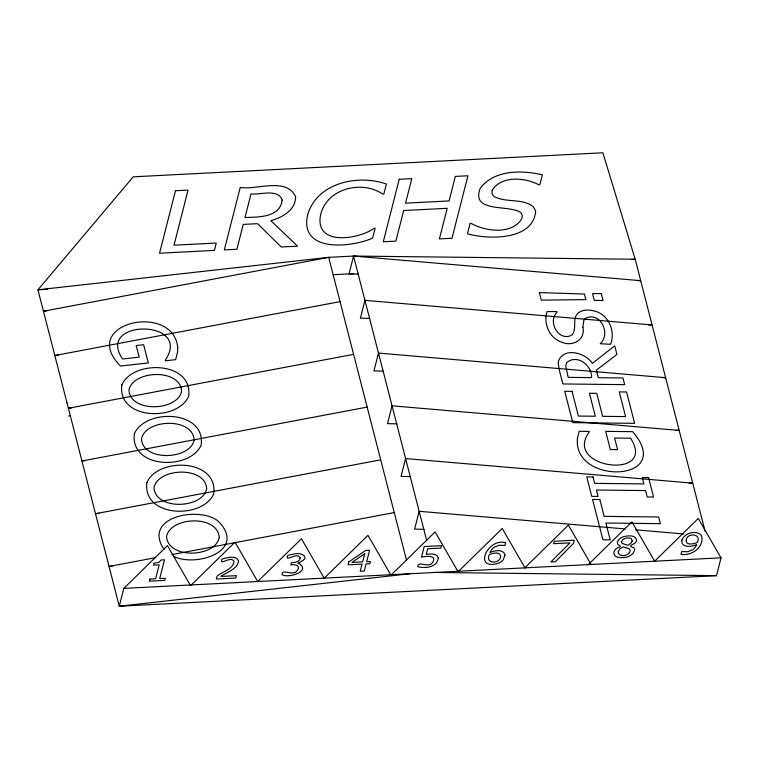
<?xml version="1.0" encoding="UTF-8"?>
<svg xmlns="http://www.w3.org/2000/svg" width="759" height="759" viewBox="0 0 759 759"><rect width="100%" height="100%" fill="white"/><g stroke="black" fill="none" stroke-linecap="round" stroke-linejoin="round"><path stroke-width="1.14" d="M123.812 588.386L119.267 606.213L716.505 575.645L721.05 557.818L123.812 588.386L167.464 545.607L190.177 584.99M705.111 531.309L635.188 259.246L353.552 256.058L349.007 273.895L358.457 274.113M191.344 584.923L234.996 542.154L257.699 581.527L301.456 538.748L324.159 578.13M324.33 578.121L367.982 535.342L390.686 574.724M391.473 574.686L435.116 531.907L457.829 571.29M458.607 571.252L502.259 528.473L524.972 567.855M524.754 567.865L568.406 525.086L591.119 564.468M588.272 564.611L631.924 521.841L654.628 561.214L698.28 518.444L720.993 557.818M340.051 301.627L54.838 355.525L58.367 355.07M353.609 354.358L68.395 408.257L71.915 407.801M367.157 407.09L81.944 460.988L85.473 460.542M380.714 459.831L95.501 513.72L99.021 513.274M155.614 557.656L109.049 566.461L112.579 566.005M171.913 554.582L394.263 512.562M46.982 310.782L43.453 311.237L328.666 257.339L353.552 256.058L640.691 280.669L637.152 280.583M409.993 573.738L119.267 606.213L37.95 289.815L133.223 176.828L602.883 152.787L635.188 259.246L631.64 259.426M47.409 289.331L37.95 289.815L328.666 257.339L406.492 560.142M333.173 274.701L353.741 273.648M66.318 402.735L66.963 402.697M68.756 415.998L70.359 415.923M434.879 572.466L716.505 575.645M369.842 318.401L360.392 318.182L364.937 300.355L652.076 324.956L648.537 324.871M383.399 371.132L373.95 370.914L378.494 353.087L665.634 377.688L662.085 377.612M396.948 423.864L387.498 423.645L392.042 405.818L679.182 430.419L675.643 430.344M410.505 476.605L401.056 476.377L405.6 458.55L692.739 483.16L689.191 483.075M424.053 529.336L414.604 529.118L419.148 511.291L625.093 528.938M635.681 529.839L683.925 533.975M173.564 556.309C196.258 567.817 248.06 550.484 217.861 520.902C198.716 505.883 141.961 516.907 164.067 549.478M353.552 256.058L426.719 540.74M618.3 551.546L618.291 553.245C620.919 557.827 630.065 555.455 630.245 550.209L628.974 548.643L623.054 546.897L619.885 548.928L618.3 551.546M577.419 438.341C572.732 485.921 676.241 482.107 632.664 431.672L605.682 431.368L610.35 449.556L617.579 449.641L614.6 438.057L630.587 438.237C657.844 480.58 562.191 468.588 589.269 431.956L589.126 431.387L579.202 431.273L577.419 438.341M177.71 347.546L177.559 352.129L175.661 359.652L165.415 360.8L165.272 360.221C193.346 318.856 94.761 318.78 122.673 358.988L139.172 357.147L136.193 345.563L143.65 344.728L148.328 362.916L120.472 366.028C77.75 322.755 173.536 301.883 177.71 347.546M492.164 190.177L492.05 193.716L493.729 196.353C505.892 203.118 522.069 197.833 533.406 206.837L535.655 211.106C533.321 240.669 488.018 239.711 467.44 233.781L470.096 223.374L470.988 223.326C485.513 231.495 512.173 235.1 521.993 218.393L522.154 215.044L520.74 212.454C508.957 204.361 470.248 213.27 480.343 188.061C494.536 169.703 521.746 170.016 542.381 174.817L539.848 184.76L538.89 184.807C524.915 177.445 501.699 175.357 492.164 190.177M582.865 327.3C585.853 339.994 572.134 347.005 561.755 342.195C549.402 338.163 543.121 323.543 547.097 311.513L556.935 311.626L557.068 312.129C547.173 321.968 558.956 342.423 572.153 334.899C576.565 329.406 573.054 321.484 576.195 315.364C580.246 309.036 588.993 309.349 595.398 311.304C608.993 315.184 615.53 331.522 610.625 344.301L600.208 343.713C611.327 333.666 600.246 310.953 585.379 318.391L583.851 320.289L582.865 327.3M634.638 549.136C634.021 557.049 623.148 558.909 616.868 556.954C614.05 556.148 612.949 552.637 614.743 550.332C615.976 546.689 624.78 547.429 617.76 544.459L617.314 541.86L619.619 538.7A9.374 5.711 -14.4 0 1 624.353 536.471C628.234 535.712 635.036 534.734 636.488 539.602C637.513 545.161 624.885 544.791 633.926 547.799L634.638 549.136M558.491 360.971L558.263 363.798L559.535 371.018L562.855 383.95L624.676 384.642L622.968 377.982L598.386 377.697L596.432 370.088L616.925 354.472L614.695 345.819L592.381 363.362C585.815 352.859 563.928 346.702 558.491 360.971M295.593 196.866C295.583 210.262 282.101 217.529 270.849 220.689L297.604 246.153L281.266 246.998L257.595 223.687L243.231 224.417L236.903 249.265L224.313 249.91L240.242 187.416C255.982 190.329 286.845 176.743 295.593 196.866M300.241 558.055C299.833 562.096 294.625 562.542 291.437 562.675L290.849 565C294.416 563.785 301.086 565.683 297.405 570.218C293.761 577.068 281.712 567.95 282.044 574.61C287.974 578.652 310.858 571.565 299.482 563.757C293.183 563.7 308.069 560.844 304.387 556.081C300.203 551.66 292.879 554.241 287.784 555.436C284.426 562.41 295.896 553.15 299.093 556.613L300.241 558.055M282.139 200.091C280.08 217.71 258.231 217.093 244.996 217.491L251.011 193.906C260.128 195.167 278.098 188.137 282.139 200.091M121.838 384.927C117.076 419.85 177.264 422.023 188.583 396.378C193.583 361.35 133.129 359.263 121.838 384.927M134.381 433.721C129.609 468.645 189.807 470.817 201.126 445.172C206.125 410.145 145.671 408.057 134.381 433.721M146.923 482.515C142.151 517.439 202.349 519.611 213.668 493.967C218.658 458.939 158.214 456.852 146.923 482.515M504.991 555.133L503.217 559.81A10.379 6.319 -14.4 0 1 498.758 563.112C472.316 571.366 487.657 537.249 505.655 542.77L504.972 545.436L499.061 545.304L494.147 547.173L491.661 549.459L489.953 552.533C494.422 550.512 503.549 548.662 504.991 555.133M681.886 540.247C680.681 548.15 692.151 547.03 696.686 544.516L695.102 547.533L692.682 549.82L687.692 551.746L681.686 551.613L681.003 554.279C691.658 556.423 705.016 546.755 701.382 535.313C695.984 529.621 684.352 533.017 681.886 540.247M238.62 561.337C236.836 569.563 226.913 571.982 220.907 576.451L236.419 575.654L235.812 578.045L216.334 579.041L217.083 576.119C222.567 571.66 232.975 569.373 234.076 561.442L233.212 560.408C230.119 556.556 218.706 566.081 222.093 559.004C226.922 557.827 236.609 554.658 238.62 561.337M438.304 558.131C437.165 567.4 425.097 568.709 417.792 566.669C417.697 559.952 429.366 569.127 432.877 562.002C437.203 554.772 425.211 556.043 421.463 557.258L424.196 546.527L441.51 545.645L440.884 548.093L427.668 548.766L426.254 554.307C430.296 553.975 437.203 552.894 438.304 558.131M500.617 555.958C500.76 564.592 484.27 563.946 489.441 554.516C492.591 553.444 499.621 551.062 500.617 555.958M181.61 391.132C177.967 411.027 130.453 413.152 128.916 390.192C132.578 370.231 180.206 368.058 181.61 391.132M194.143 439.926C190.509 459.821 142.996 461.946 141.459 438.977C145.121 419.025 192.748 416.852 194.143 439.926M206.685 488.72C203.051 508.615 155.538 510.741 153.992 487.771C157.663 467.819 205.291 465.647 206.685 488.72M219.228 537.514C215.594 557.41 168.071 559.535 166.534 536.566C170.196 516.613 217.824 514.441 219.228 537.514M686.212 539.915C685.149 545.844 694.115 544.013 697.217 542.533C702.198 533.814 687.559 532.173 686.212 539.915M307.651 214.863C299.027 252.965 351.094 247.633 372.603 238.136L375.136 228.231L374.178 228.279C358.381 239.664 313.552 246.476 320.744 214.199C327.176 188.298 362.214 179.874 382.821 194.124L383.836 194.067L386.397 184.039C357.982 174.02 316.901 182.71 307.651 214.863M566.575 362.802L565.778 366.085L568.206 377.365L591.536 377.621C592.229 365.145 576.679 353.552 566.575 362.802M175.471 190.737L159.542 253.221L214.399 250.413L216.277 243.032L174.01 245.195L188.061 190.092L175.471 190.737M149.912 579.051L149.371 581.176L164.76 580.388L165.301 578.263L159.703 578.548L164.494 559.781L161.202 559.943L158.897 562.334L153.963 563.187L153.479 565.094L159.191 564.8L155.633 578.756L149.912 579.051M399.215 179.285L383.286 241.77L395.875 241.125L403.674 210.537L447.212 208.308L439.414 238.895L451.994 238.26L467.923 175.765L455.343 176.411L449.091 200.917L405.553 203.146L411.795 178.64L399.215 179.285M348.846 561.897L348.096 564.829L362.034 564.117L360.212 571.28L364.282 571.072L366.104 563.909L369.851 563.719L370.42 561.48L366.673 561.669L369.586 550.247L365.686 550.446L348.846 561.897M364.681 553.738L362.603 561.878L351.967 562.428L364.681 553.738M554.288 541.252L553.662 543.7L569.971 542.865L550.844 561.983L555.351 561.755L573.51 543.349L574.307 540.228L554.288 541.252M632.209 540.949L630.976 543.235L627.987 545.294L622.712 543.662A4.677 2.846 -14.4 0 1 621.64 541.319C623.196 537.846 628.215 537.22 631.384 538.681L632.209 540.949M585.853 299.634L541.319 300.137L539.374 292.594L584.421 294.037L585.853 299.634M601.289 293.629L592.523 293.524L594.288 300.393L603.054 300.498L601.289 293.629M572.049 391.369L564.743 391.293L572.798 422.64L634.619 423.342L626.564 391.986L619.259 391.91L625.606 416.587L602.646 416.33L596.735 393.333L589.42 393.247L595.331 416.245L578.396 416.055L572.049 391.369M593.054 476.956L586.745 476.889L591.745 496.348L598.054 496.424L596.413 490.029L645.615 490.58L647.256 496.974L653.565 497.05L648.566 477.582L642.256 477.515L643.898 483.91L594.695 483.36L593.054 476.956M599.847 499.536L592.542 499.45L602.912 539.791L610.217 539.877L605.891 523.036L660.406 523.653L658.689 516.983L604.173 516.367L599.847 499.536"/></g></svg>
